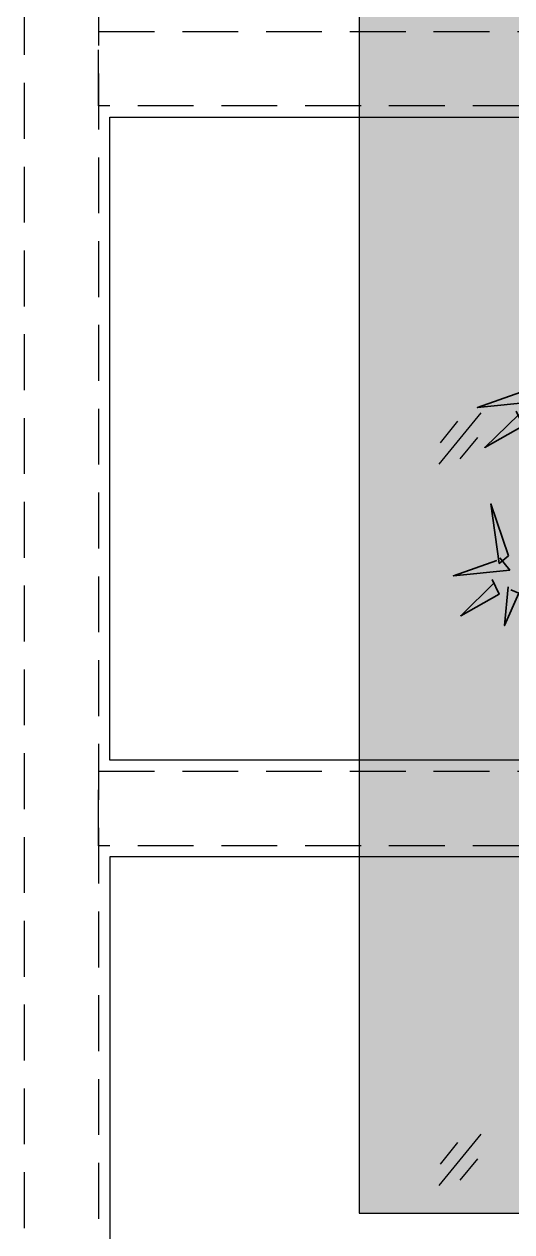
# Model space of a CAD drawing. Header units: millimetres. Extents: x -2842 to 18480, y -2414 to 14540.
# Drawn here: x 3610 to 4265, y 5630 to 7251 of the extents above; entities that cross this region are included whole.
import ezdxf

# ---------------------------------------------------------------- set-up
doc = ezdxf.new("R2010")
doc.units = ezdxf.units.MM
doc.header["$LTSCALE"] = 150
doc.linetypes.add('DASHED', pattern=[0.75, 0.5, -0.25])
doc.layers.add('ad-Elevation 10', color=8, linetype='Continuous')
doc.layers.add('ad-Furniture', color=8, linetype='Continuous')
doc.layers.add('ad-Glass Sectionline', color=140, linetype='Continuous', true_color=0x00bfff)
doc.layers.add('ad-Landscape', color=7, linetype='Continuous', lineweight=35, true_color=0x007f00)

# ---------------------------------------------------------------- blocks, each defined once
blk = doc.blocks.new('bamboo')
at = {"layer": 'ad-Landscape'}
for points in [[(-1313.2, 423.7), (-1284.7, 389.2), (-1445, 373), (-1321.8, 416.6)], [(-1334.9, 362.3), (-1315.1, 320.7), (-1424, 259.8), (-1327.8, 353.7)], [(-1357.1, -48), (-1406.5, 99.6), (-1382.9, -69.3), (-1357.1, -48)], [(-1381.4, -53.6), (-1353, -88.1), (-1513.2, -104.3), (-1390.1, -60.7)], [(-1403.2, -114.9), (-1383.3, -156.5), (-1492.3, -217.4), (-1396.1, -123.6)], [(-1357.5, -135.2), (-1368, -245.3), (-1327.6, -154), (-1350.4, -143.9)]]:
    blk.add_lwpolyline(points, dxfattribs=at)
blk = doc.blocks.new('zw$EEF9')
at = {"layer": 'ad-Glass Sectionline'}
for points in [[(-28.2, -34.6), (28.2, 34.6)], [(-26.8, -5.8), (-3.4, 23.4)], [(-0.3, -27.4), (23.6, 1.4)]]:
    blk.add_lwpolyline(points, dxfattribs=at)
blk = doc.blocks.new('zw$3ABB')
at = {"layer": 'ad-Elevation 10', "linetype": 'DASHED'}
for points in [[(0, -2980), (3365, -2980), (3365, 0), (0, 0)], [(100, -2880), (3265, -2880), (3265, -100), (100, -100)], [(100, -943.3), (3265, -943.3), (3265, -1043.3), (100, -1043.3)], [(100, -1936.7), (3265, -1936.7), (3265, -2036.7), (100, -2036.7)]]:
    blk.add_lwpolyline(points, close=True, dxfattribs=at)
at = {"layer": 'ad-Glass Sectionline', "transparency": 33554585}
for points in [[(115, -1058.3), (1056.7, -1058.3), (1056.7, -1921.7), (115, -1921.7)], [(1056.7, -2051.7), (115, -2051.7), (115, -2865), (1056.7, -2865)]]:
    blk.add_lwpolyline(points, close=True, dxfattribs=at)
for p in [(585.8, -1490), (585.8, -2458.3)]:
    blk.add_blockref('zw$EEF9', p)
blk = doc.blocks.new('zw$DAD3')
at = {"true_color": 0x7f5f3f, "transparency": 33554610}
h = blk.add_hatch(dxfattribs=at)
h.set_pattern_fill('DOTS', color=37, scale=20, angle=360)
h.set_pattern_definition([(360, (-800139.518, 271344.397), (15.875, 31.75), [0, -31.75])])
h.paths.add_polyline_path([(450, -2530), (2915, -2530), (2915, -450), (450, -450)])
at = {"layer": 'ad-Elevation 10'}
blk.add_lwpolyline([(450, -2530), (2915, -2530), (2915, -450), (450, -450)], close=True, dxfattribs=at)
blk.add_blockref('zw$3ABB', (0, 0))
at = {"layer": 'ad-Landscape', "linetype": 'Continuous', "xscale": 0.473259546584505, "yscale": 0.473259546584505, "zscale": 0.473259546584505}
blk.add_blockref('bamboo', (1292.6, -1624.9), dxfattribs=at)
blk = doc.blocks.new('zw$66EE')
at = {"layer": 'ad-Furniture', "rotation": 359.9999999999997}
blk.add_blockref('zw$DAD3', (3610, 8185), dxfattribs=at)

msp = doc.modelspace()

# ---------------------------------------------------------------- block references
at = {"layer": 'ad-Furniture'}
msp.add_blockref('zw$66EE', (0, 0), dxfattribs=at)

doc.saveas('drawing.dxf')
